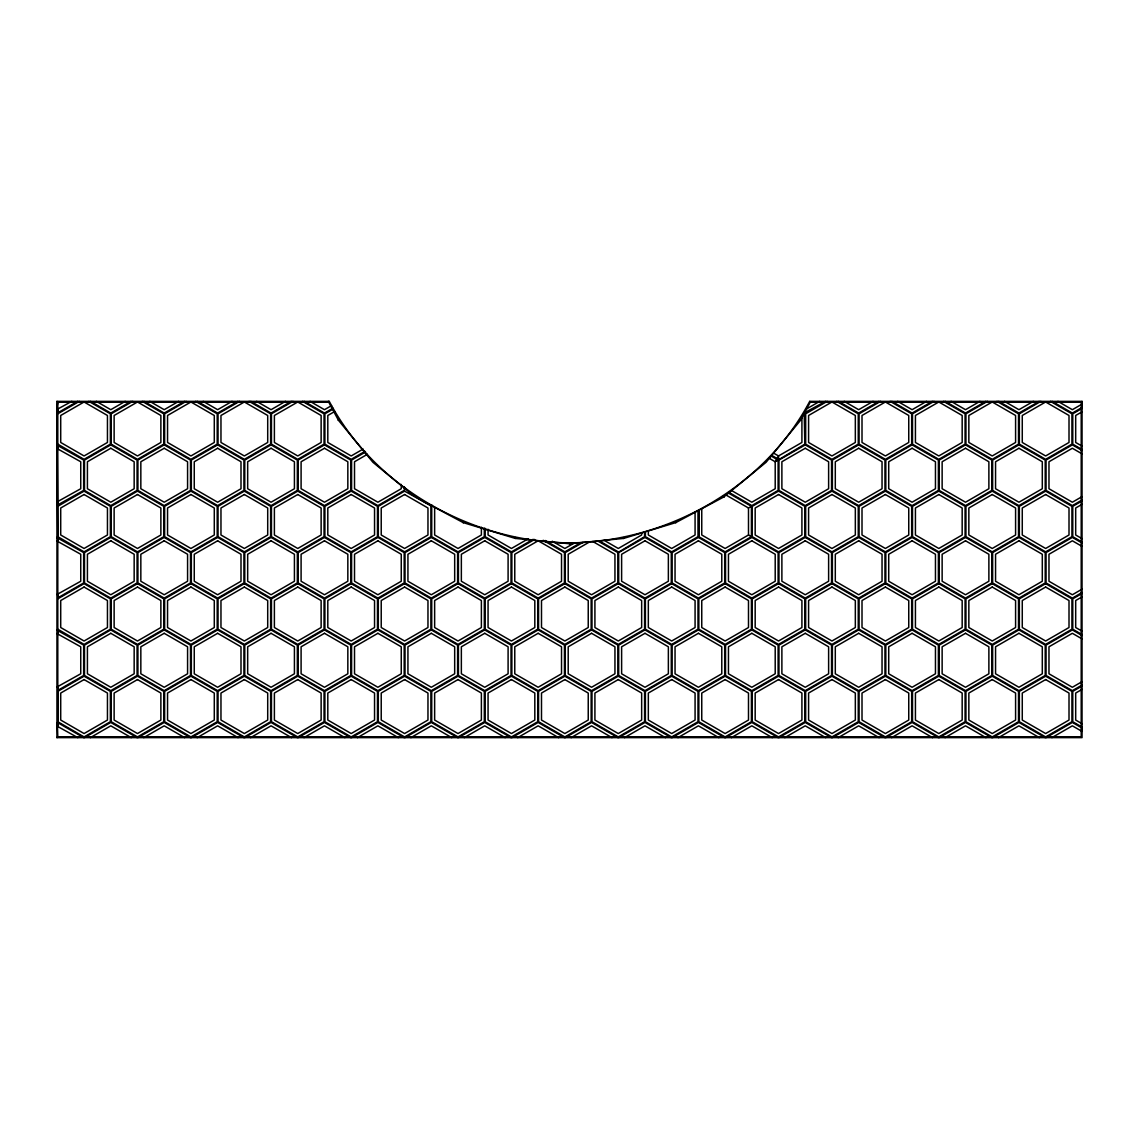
<?xml version="1.0" encoding="UTF-8"?>
<svg xmlns="http://www.w3.org/2000/svg" width="1139" height="1139" viewBox="0 0 1139 1139"><rect width="100%" height="100%" fill="white"/><g stroke="black" fill="none" stroke-linecap="round" stroke-linejoin="round"><path stroke-width="1.5" d="M79.317 401.369L57.79 413.799L57.79 409.456M57.79 687.031L57.79 726.07L57.79 402.209L56.95 401.369L329.271 401.369C375.215 488.204 472.087 541.979 569.5 542.904C666.899 541.979 763.771 488.204 809.715 401.369L1082.05 401.369L1082.036 407.477L1072.354 413.073L1052.08 401.369M57.79 633.441L57.79 629.212L84.072 644.389L110.369 629.212L110.369 598.843L84.072 583.666L57.79 598.843L57.79 594.501M57.79 502.085L57.79 506.314L84.072 491.137L110.369 506.314L110.369 536.683L84.072 551.86L57.79 536.683L56.95 537.651L57.79 537.651L57.79 540.911M57.79 687.13L57.79 690.405L83.66 675.47L83.66 645.115L56.95 630.166M1051.895 737.631L1072.354 725.828L1082.036 731.423L1082.05 401.369M328.317 401.369L338.454 420.291L372.923 462.292L412.816 495.052L423.281 501.288L463.217 522.616L515.198 538.391L515.44 537.58L515.355 538.42L569.571 543.744L623.631 538.42L675.769 522.616L723.835 496.946L766.077 462.292L800.532 420.291L810.213 402.209L809.715 401.369M528.069 539.672L528.154 538.832L511.439 548.485L488.062 534.988L488.062 529.279L487.819 530.091M533.066 540.171L533.152 539.331L511.439 551.86L485.143 536.683L485.143 528.396L484.901 529.194M534.49 540.299L534.575 539.473L511.852 552.586L511.852 582.94L538.149 598.117L564.446 582.94L564.446 552.586L543.189 540.313L543.118 541.153M545.125 541.352L545.211 540.512L564.859 551.86L580.833 542.634M552.173 542.05L552.258 541.21L564.859 548.485L573.8 543.331M515.198 538.391L515.44 537.58M481.142 528.055L481.384 527.257L481.384 534.988L458.02 548.485L434.642 534.988L434.642 507.368M484.061 528.952L484.317 528.14L484.317 536.683L458.02 551.86L431.724 536.683L431.724 504.848M582.855 542.435L565.271 552.586L565.271 582.94L591.568 598.117L617.865 582.94L617.865 552.586L644.574 536.683L644.574 532.084M400.729 485.129L401.255 484.474L401.255 488.731L377.892 502.228L354.514 488.731L354.514 461.751L367.441 454.276L366.786 454.817M403.647 487.52L404.188 486.88L404.601 491.137L431.724 506.314M56.95 401.369L56.95 737.631L57.79 736.791L1081.21 736.791L1081.21 402.209L810.213 402.209M338.454 420.291L339.109 419.764L338.368 420.163M362.501 449.578L363.142 449.051L351.182 455.956L327.804 442.473L327.804 415.479L334.695 411.506M364.38 451.87L365.021 451.343L351.182 459.33L324.886 444.153L324.886 413.799L333.314 408.929M364.907 452.525L365.562 451.998L351.595 460.056L351.595 490.411L377.892 505.602L404.188 490.411M71.8 401.369L56.95 409.456M57.79 412.831L77.651 401.369M125.219 401.369L110.782 409.698L96.359 401.369M131.07 401.369L110.782 413.073L90.508 401.369M56.95 445.121L83.66 460.056L83.66 490.411L56.95 505.36M132.736 401.369L111.209 413.799L111.209 444.153L137.492 459.33L163.788 444.153L163.788 413.799L142.261 401.369M56.95 448.495L80.741 461.751L80.741 488.731L56.95 501.986M178.638 401.369L164.201 409.698L149.779 401.369M184.49 401.369L164.201 413.073L143.927 401.369M186.155 401.369L164.628 413.799L164.628 444.153L190.925 459.33L217.207 444.153L217.207 413.799L195.68 401.369M232.057 401.369L217.634 409.698L203.198 401.369M237.909 401.369L217.634 413.073L197.346 401.369M239.574 401.369L218.047 413.799L218.047 444.153L244.344 459.33L270.626 444.153L270.626 413.799L249.099 401.369M285.476 401.369L271.054 409.698L256.617 401.369M291.328 401.369L271.054 413.073L250.765 401.369M56.95 537.651L83.66 552.586L83.66 582.94L57.79 597.875M292.994 401.369L271.466 413.799L271.466 444.153L297.763 459.33L324.046 444.153L324.046 413.799L302.518 401.369M56.95 541.011L80.741 554.266L80.741 581.26L56.95 594.515M56.95 633.54L80.741 646.795L80.741 673.79L56.95 687.031M57.79 691.373L84.072 676.196L110.369 691.373L110.369 721.727L84.072 736.919L57.79 721.727M404.601 491.137L378.305 506.314L378.305 536.683L404.601 551.86L430.898 536.683L430.898 506.314M56.95 726.07L77.822 737.631M84.5 737.631L110.782 722.453L137.079 737.631M90.337 737.631L110.782 725.828L131.241 737.631M137.919 737.631L164.201 722.453L190.498 737.631M143.756 737.631L164.201 725.828L184.66 737.631M191.338 737.631L217.634 722.453L243.917 737.631M197.175 737.631L217.634 725.828L238.079 737.631M806.64 408.887L819.681 401.369M825.533 401.369L804.604 412.702M244.757 737.631L271.054 722.453L297.336 737.631M827.199 401.369L805.672 413.799L805.672 444.153L831.954 459.33L858.251 444.153L858.251 413.799L836.724 401.369M250.594 737.631L271.054 725.828L291.499 737.631M589.902 541.737L568.204 554.266L568.204 581.26L591.568 594.757L614.946 581.26L614.946 554.266L592.75 541.466M873.1 401.369L858.664 409.698L844.241 401.369M878.952 401.369L858.664 413.073L838.389 401.369M298.176 737.631L324.473 722.453L350.755 737.631M880.618 401.369L859.091 413.799L859.091 444.153L885.387 459.33L911.67 444.153L911.67 413.799L890.143 401.369M304.013 737.631L324.473 725.828L344.918 737.631M926.52 401.369L912.097 409.698L897.66 401.369M932.371 401.369L912.097 413.073L891.809 401.369M701.752 508.749L701.752 534.988L725.116 548.485L748.494 534.988L748.494 508.008L751.413 506.314L728.533 493.116M351.595 737.631L377.892 722.453L404.188 737.631M934.037 401.369L912.51 413.799L912.51 444.153L938.807 459.33L965.089 444.153L965.089 413.799L943.562 401.369M357.432 737.631L377.892 725.828L398.337 737.631M979.939 401.369L965.516 409.698L951.079 401.369M751.413 506.314L751.413 536.683L725.116 551.86L698.833 536.683L698.805 510.329M985.79 401.369L965.516 413.073L945.228 401.369M405.014 737.631L431.311 722.453L457.607 737.631M987.456 401.369L965.929 413.799L965.929 444.153L992.226 459.33L1018.508 444.153L1018.508 413.799L996.981 401.369M410.866 737.631L431.311 725.828L451.756 737.631M1033.372 401.369L1018.935 409.698L1004.498 401.369M1039.209 401.369L1018.935 413.073L998.647 401.369M458.433 737.631L484.73 722.453L511.027 737.631M1040.875 401.369L1019.348 413.799L1019.348 444.153L1045.645 459.33L1071.927 444.153L1071.927 413.799L1050.4 401.369M464.285 737.631L484.73 725.828L505.175 737.631M1082.036 404.103L1072.354 409.698L1057.917 401.369M511.852 737.631L538.149 722.453L564.446 737.631M1082.036 408.445L1072.767 413.799L1072.767 444.153L1082.036 449.506M517.704 737.631L538.149 725.828L558.594 737.631M1082.036 411.82L1075.686 415.479L1075.686 442.473L1082.036 446.132M565.271 737.631L591.568 722.453L617.865 737.631M571.123 737.631L591.568 725.828L612.013 737.631M618.691 737.631L644.987 722.453L671.284 737.631M624.542 737.631L644.987 725.828L665.447 737.631M1082.036 496.632L1072.354 502.228L1048.976 488.731L1048.976 461.751L1072.354 448.253L1082.036 453.849M1082.036 500.007L1072.354 505.602L1046.058 490.411L1046.058 460.056L1072.354 444.879L1082.036 450.474M672.124 737.631L698.406 722.453L724.703 737.631M1082.036 500.961L1072.767 506.314L1072.767 536.683L1082.036 542.036M677.961 737.631L698.406 725.828L718.866 737.631M1082.036 504.335L1075.686 508.008L1075.686 534.988L1082.036 538.662M725.543 737.631L751.825 722.453L778.122 737.631M731.38 737.631L751.825 725.828L772.285 737.631M778.962 737.631L805.245 722.453L831.541 737.631M784.799 737.631L805.245 725.828L825.704 737.631M1082.036 589.162L1072.354 594.757L1048.976 581.26L1048.976 554.266L1072.354 540.783L1082.036 546.378M1082.036 592.522L1072.354 598.117L1046.058 582.94L1046.058 552.586L1072.354 537.409L1082.036 543.004M832.381 737.631L858.664 722.453L884.96 737.631M1082.036 593.49L1072.767 598.843L1072.767 629.212L1082.036 634.565M838.219 737.631L858.664 725.828L879.123 737.631M1082.036 596.864L1075.686 600.538L1075.686 627.518L1082.036 631.191M885.8 737.631L912.097 722.453L938.379 737.631M891.638 737.631L912.097 725.828L932.542 737.631M939.219 737.631L965.516 722.453L991.798 737.631M945.057 737.631L965.516 725.828L985.961 737.631M1082.036 681.677L1072.354 687.273L1048.976 673.79L1048.976 646.795L1072.354 633.298L1082.036 638.894M1082.036 685.052L1072.354 690.647L1046.058 675.47L1046.058 645.115L1072.354 629.924L1082.036 635.519M992.639 737.631L1018.935 722.453L1045.218 737.631M1082.036 686.02L1072.767 691.373L1072.767 721.727L1082.036 727.081M998.476 737.631L1018.935 725.828L1039.38 737.631M1082.036 689.394L1075.686 693.053L1075.686 720.047L1082.036 723.721M1046.058 737.631L1072.354 722.453L1082.036 728.049L1082.05 737.631L56.95 737.631M328.53 401.754L329.271 401.369M331.549 405.612L324.473 409.698L310.036 401.369M332.93 408.189L324.473 413.073L304.184 401.369M328.772 402.209L57.79 402.209L56.95 407.534L57.79 537.651M800.617 420.163L799.877 419.764L800.532 420.291M804.219 413.443L804.832 444.153L775.203 461.751L775.203 488.731L751.825 502.228L731.637 490.567M773.609 453.108L778.535 455.956L801.913 442.473L801.913 417.742M771.729 455.401L778.535 459.33L778.535 455.956L775.203 461.751L769.309 458.348M771.188 456.056L778.122 460.056L778.122 490.411L751.825 505.602L729.231 492.546M726.127 495.095L748.494 508.008M748.494 534.988L751.413 536.683M604.168 540.342L618.278 548.485L641.656 534.988L641.656 532.967M599.171 540.826L618.278 551.86M597.747 540.968L617.865 552.586M88.842 401.369L110.369 413.799L110.369 444.153L84.072 459.33L57.79 444.153L57.79 448.396M83.66 737.631L57.363 722.453L57.79 736.791M723.963 496.86L723.436 496.205L723.835 496.946M675.925 522.559L675.527 521.819L675.769 522.616M623.802 538.391L623.546 537.58L623.631 538.42M698.833 510.315L698.833 536.683M697.993 510.756L697.993 536.683L671.697 551.86L645.4 536.683L645.4 531.828M695.075 512.322L695.075 534.988L671.697 548.485L648.333 534.988L648.333 530.945M405.014 487.563L405.014 488.645M569.5 542.904L569.415 543.744L569.5 542.904M463.459 521.819L463.217 522.63L463.459 521.819M84.072 401.982L60.709 415.479L60.709 442.473L84.072 455.956L107.45 442.473L107.45 415.479L84.072 401.982M137.492 401.982L114.128 415.479L114.128 442.473L137.492 455.956L160.87 442.473L160.87 415.479L137.492 401.982M110.782 444.879L84.5 460.056L84.5 490.411L110.782 505.602L137.079 490.411L137.079 460.056L110.782 444.879M110.782 448.253L87.418 461.751L87.418 488.731L110.782 502.228L134.16 488.731L134.16 461.751L110.782 448.253M190.925 401.982L167.547 415.479L167.547 442.473L190.925 455.956L214.289 442.473L214.289 415.479L190.925 401.982M164.201 444.879L137.919 460.056L137.919 490.411L164.201 505.602L190.498 490.411L190.498 460.056L164.201 444.879M84.072 494.511L60.709 508.008L60.709 534.988L84.072 548.485L107.45 534.988L107.45 508.008L84.072 494.511M164.201 448.253L140.837 461.751L140.837 488.731L164.201 502.228L187.579 488.731L187.579 461.751L164.201 448.253M244.344 401.982L220.966 415.479L220.966 442.473L244.344 455.956L267.708 442.473L267.708 415.479L244.344 401.982M137.492 491.137L111.209 506.314L111.209 536.683L137.492 551.86L163.788 536.683L163.788 506.314L137.492 491.137M217.634 444.879L191.338 460.056L191.338 490.411L217.634 505.602L243.917 490.411L243.917 460.056L217.634 444.879M137.492 494.511L114.128 508.008L114.128 534.988L137.492 548.485L160.87 534.988L160.87 508.008L137.492 494.511M217.634 448.253L194.256 461.751L194.256 488.731L217.634 502.228L240.998 488.731L240.998 461.751L217.634 448.253M297.763 401.982L274.385 415.479L274.385 442.473L297.763 455.956L321.127 442.473L321.127 415.479L297.763 401.982M110.782 537.409L84.5 552.586L84.5 582.94L110.782 598.117L137.079 582.94L137.079 552.586L110.782 537.409M190.925 491.137L164.628 506.314L164.628 536.683L190.925 551.86L217.207 536.683L217.207 506.314L190.925 491.137M271.054 444.879L244.757 460.056L244.757 490.411L271.054 505.602L297.336 490.411L297.336 460.056L271.054 444.879M110.782 540.783L87.418 554.266L87.418 581.26L110.782 594.757L134.16 581.26L134.16 554.266L110.782 540.783M190.925 494.511L167.547 508.008L167.547 534.988L190.925 548.485L214.289 534.988L214.289 508.008L190.925 494.511M271.054 448.253L247.676 461.751L247.676 488.731L271.054 502.228L294.417 488.731L294.417 461.751L271.054 448.253M164.201 537.409L137.919 552.586L137.919 582.94L164.201 598.117L190.498 582.94L190.498 552.586L164.201 537.409M244.344 491.137L218.047 506.314L218.047 536.683L244.344 551.86L270.626 536.683L270.626 506.314L244.344 491.137M324.473 444.879L298.176 460.056L298.176 490.411L324.473 505.602L350.755 490.411L350.755 460.056L324.473 444.879M84.072 587.041L60.709 600.538L60.709 627.518L84.072 641.015L107.45 627.518L107.45 600.538L84.072 587.041M164.201 540.783L140.837 554.266L140.837 581.26L164.201 594.757L187.579 581.26L187.579 554.266L164.201 540.783M244.344 494.511L220.966 508.008L220.966 534.988L244.344 548.485L267.708 534.988L267.708 508.008L244.344 494.511M324.473 448.253L301.095 461.751L301.095 488.731L324.473 502.228L347.836 488.731L347.836 461.751L324.473 448.253M137.492 583.666L111.209 598.843L111.209 629.212L137.492 644.389L163.788 629.212L163.788 598.843L137.492 583.666M217.634 537.409L191.338 552.586L191.338 582.94L217.634 598.117L243.917 582.94L243.917 552.586L217.634 537.409M297.763 491.137L271.466 506.314L271.466 536.683L297.763 551.86L324.046 536.683L324.046 506.314L297.763 491.137M137.492 587.041L114.128 600.538L114.128 627.518L137.492 641.015L160.87 627.518L160.87 600.538L137.492 587.041M217.634 540.783L194.256 554.266L194.256 581.26L217.634 594.757L240.998 581.26L240.998 554.266L217.634 540.783M297.763 494.511L274.385 508.008L274.385 534.988L297.763 548.485L321.127 534.988L321.127 508.008L297.763 494.511M110.782 629.924L84.5 645.115L84.5 675.47L110.782 690.647L137.079 675.47L137.079 645.115L110.782 629.924M190.925 583.666L164.628 598.843L164.628 629.212L190.925 644.389L217.207 629.212L217.207 598.843L190.925 583.666M271.054 537.409L244.757 552.586L244.757 582.94L271.054 598.117L297.336 582.94L297.336 552.586L271.054 537.409M351.182 491.137L324.886 506.314L324.886 536.683L351.182 551.86L377.465 536.683L377.465 506.314L351.182 491.137M110.782 633.298L87.418 646.795L87.418 673.79L110.782 687.273L134.16 673.79L134.16 646.795L110.782 633.298M190.925 587.041L167.547 600.538L167.547 627.518L190.925 641.015L214.289 627.518L214.289 600.538L190.925 587.041M271.054 540.783L247.676 554.266L247.676 581.26L271.054 594.757L294.417 581.26L294.417 554.266L271.054 540.783M351.182 494.511L327.804 508.008L327.804 534.988L351.182 548.485L374.546 534.988L374.546 508.008L351.182 494.511M164.201 629.924L137.919 645.115L137.919 675.47L164.201 690.647L190.498 675.47L190.498 645.115L164.201 629.924M244.344 583.666L218.047 598.843L218.047 629.212L244.344 644.389L270.626 629.212L270.626 598.843L244.344 583.666M324.473 537.409L298.176 552.586L298.176 582.94L324.473 598.117L350.755 582.94L350.755 552.586L324.473 537.409M84.072 679.57L60.709 693.053L60.709 720.047L84.072 733.544L107.45 720.047L107.45 693.053L84.072 679.57M164.201 633.298L140.837 646.795L140.837 673.79L164.201 687.273L187.579 673.79L187.579 646.795L164.201 633.298M244.344 587.041L220.966 600.538L220.966 627.518L244.344 641.015L267.708 627.518L267.708 600.538L244.344 587.041M324.473 540.783L301.095 554.266L301.095 581.26L324.473 594.757L347.836 581.26L347.836 554.266L324.473 540.783M404.601 494.511L381.223 508.008L381.223 534.988L404.601 548.485L427.965 534.988L427.965 508.008L404.601 494.511M137.492 676.196L111.209 691.373L111.209 721.727L137.492 736.919L163.788 721.727L163.788 691.373L137.492 676.196M217.634 629.924L191.338 645.115L191.338 675.47L217.634 690.647L243.917 675.47L243.917 645.115L217.634 629.924M297.763 583.666L271.466 598.843L271.466 629.212L297.763 644.389L324.046 629.212L324.046 598.843L297.763 583.666M377.892 537.409L351.595 552.586L351.595 582.94L377.892 598.117L404.188 582.94L404.188 552.586L377.892 537.409M137.492 679.57L114.128 693.053L114.128 720.047L137.492 733.544L160.87 720.047L160.87 693.053L137.492 679.57M217.634 633.298L194.256 646.795L194.256 673.79L217.634 687.273L240.998 673.79L240.998 646.795L217.634 633.298M297.763 587.041L274.385 600.538L274.385 627.518L297.763 641.015L321.127 627.518L321.127 600.538L297.763 587.041M377.892 540.783L354.514 554.266L354.514 581.26L377.892 594.757L401.255 581.26L401.255 554.266L377.892 540.783M190.925 676.196L164.628 691.373L164.628 721.727L190.925 736.919L217.207 721.727L217.207 691.373L190.925 676.196M271.054 629.924L244.757 645.115L244.757 675.47L271.054 690.647L297.336 675.47L297.336 645.115L271.054 629.924M351.182 583.666L324.886 598.843L324.886 629.212L351.182 644.389L377.465 629.212L377.465 598.843L351.182 583.666M431.311 537.409L405.014 552.586L405.014 582.94L431.311 598.117L457.607 582.94L457.607 552.586L431.311 537.409M190.925 679.57L167.547 693.053L167.547 720.047L190.925 733.544L214.289 720.047L214.289 693.053L190.925 679.57M271.054 633.298L247.676 646.795L247.676 673.79L271.054 687.273L294.417 673.79L294.417 646.795L271.054 633.298M351.182 587.041L327.804 600.538L327.804 627.518L351.182 641.015L374.546 627.518L374.546 600.538L351.182 587.041M431.311 540.783L407.933 554.266L407.933 581.26L431.311 594.757L454.675 581.26L454.675 554.266L431.311 540.783M244.344 676.196L218.047 691.373L218.047 721.727L244.344 736.919L270.626 721.727L270.626 691.373L244.344 676.196M324.473 629.924L298.176 645.115L298.176 675.47L324.473 690.647L350.755 675.47L350.755 645.115L324.473 629.924M404.601 583.666L378.305 598.843L378.305 629.212L404.601 644.389L430.898 629.212L430.898 598.843L404.601 583.666M484.73 537.409L458.433 552.586L458.433 582.94L484.73 598.117L511.027 582.94L511.027 552.586L484.73 537.409M244.344 679.57L220.966 693.053L220.966 720.047L244.344 733.544L267.708 720.047L267.708 693.053L244.344 679.57M324.473 633.298L301.095 646.795L301.095 673.79L324.473 687.273L347.836 673.79L347.836 646.795L324.473 633.298M404.601 587.041L381.223 600.538L381.223 627.518L404.601 641.015L427.965 627.518L427.965 600.538L404.601 587.041M484.73 540.783L461.352 554.266L461.352 581.26L484.73 594.757L508.094 581.26L508.094 554.266L484.73 540.783M297.763 676.196L271.466 691.373L271.466 721.727L297.763 736.919L324.046 721.727L324.046 691.373L297.763 676.196M377.892 629.924L351.595 645.115L351.595 675.47L377.892 690.647L404.188 675.47L404.188 645.115L377.892 629.924M458.02 583.666L431.724 598.843L431.724 629.212L458.02 644.389L484.317 629.212L484.317 598.843L458.02 583.666M297.763 679.57L274.385 693.053L274.385 720.047L297.763 733.544L321.127 720.047L321.127 693.053L297.763 679.57M377.892 633.298L354.514 646.795L354.514 673.79L377.892 687.273L401.255 673.79L401.255 646.795L377.892 633.298M458.02 587.041L434.642 600.538L434.642 627.518L458.02 641.015L481.384 627.518L481.384 600.538L458.02 587.041M538.149 540.783L514.771 554.266L514.771 581.26L538.149 594.757L561.527 581.26L561.527 554.266L538.149 540.783M351.182 676.196L324.886 691.373L324.886 721.727L351.182 736.919L377.465 721.727L377.465 691.373L351.182 676.196M431.311 629.924L405.014 645.115L405.014 675.47L431.311 690.647L457.607 675.47L457.607 645.115L431.311 629.924M511.439 583.666L485.143 598.843L485.143 629.212L511.439 644.389L537.736 629.212L537.736 598.843L511.439 583.666M351.182 679.57L327.804 693.053L327.804 720.047L351.182 733.544L374.546 720.047L374.546 693.053L351.182 679.57M431.311 633.298L407.933 646.795L407.933 673.79L431.311 687.273L454.675 673.79L454.675 646.795L431.311 633.298M511.439 587.041L488.062 600.538L488.062 627.518L511.439 641.015L534.817 627.518L534.817 600.538L511.439 587.041M831.954 401.982L808.59 415.479L808.59 442.473L831.954 455.956L855.332 442.473L855.332 415.479L831.954 401.982M404.601 676.196L378.305 691.373L378.305 721.727L404.601 736.919L430.898 721.727L430.898 691.373L404.601 676.196M484.73 629.924L458.433 645.115L458.433 675.47L484.73 690.647L511.027 675.47L511.027 645.115L484.73 629.924M564.859 583.666L538.562 598.843L538.562 629.212L564.859 644.389L591.155 629.212L591.155 598.843L564.859 583.666M644.987 537.409L618.691 552.586L618.691 582.94L644.987 598.117L671.284 582.94L671.284 552.586L644.987 537.409M805.245 444.879L778.962 460.056L778.962 490.411L805.245 505.602L831.541 490.411L831.541 460.056L805.245 444.879M404.601 679.57L381.223 693.053L381.223 720.047L404.601 733.544L427.965 720.047L427.965 693.053L404.601 679.57M484.73 633.298L461.352 646.795L461.352 673.79L484.73 687.273L508.094 673.79L508.094 646.795L484.73 633.298M564.859 587.041L541.495 600.538L541.495 627.518L564.859 641.015L588.237 627.518L588.237 600.538L564.859 587.041M644.987 540.783L621.623 554.266L621.623 581.26L644.987 594.757L668.365 581.26L668.365 554.266L644.987 540.783M805.245 448.253L781.881 461.751L781.881 488.731L805.245 502.228L828.623 488.731L828.623 461.751L805.245 448.253M885.387 401.982L862.009 415.479L862.009 442.473L885.387 455.956L908.751 442.473L908.751 415.479L885.387 401.982M458.02 676.196L431.724 691.373L431.724 721.727L458.02 736.919L484.317 721.727L484.317 691.373L458.02 676.196M538.149 629.924L511.852 645.115L511.852 675.47L538.149 690.647L564.446 675.47L564.446 645.115L538.149 629.924M618.278 583.666L591.981 598.843L591.981 629.212L618.278 644.389L644.574 629.212L644.574 598.843L618.278 583.666M698.406 537.409L672.124 552.586L672.124 582.94L698.406 598.117L724.703 582.94L724.703 552.586L698.406 537.409M778.535 491.137L752.253 506.314L752.253 536.683L778.535 551.86L804.832 536.683L804.832 506.314L778.535 491.137M858.664 444.879L832.381 460.056L832.381 490.411L858.664 505.602L884.96 490.411L884.96 460.056L858.664 444.879M458.02 679.57L434.642 693.053L434.642 720.047L458.02 733.544L481.384 720.047L481.384 693.053L458.02 679.57M538.149 633.298L514.771 646.795L514.771 673.79L538.149 687.273L561.527 673.79L561.527 646.795L538.149 633.298M618.278 587.041L594.914 600.538L594.914 627.518L618.278 641.015L641.656 627.518L641.656 600.538L618.278 587.041M698.406 540.783L675.043 554.266L675.043 581.26L698.406 594.757L721.784 581.26L721.784 554.266L698.406 540.783M778.535 494.511L755.171 508.008L755.171 534.988L778.535 548.485L801.913 534.988L801.913 508.008L778.535 494.511M858.664 448.253L835.3 461.751L835.3 488.731L858.664 502.228L882.042 488.731L882.042 461.751L858.664 448.253M938.807 401.982L915.429 415.479L915.429 442.473L938.807 455.956L962.17 442.473L962.17 415.479L938.807 401.982M511.439 676.196L485.143 691.373L485.143 721.727L511.439 736.919L537.736 721.727L537.736 691.373L511.439 676.196M591.568 629.924L565.271 645.115L565.271 675.47L591.568 690.647L617.865 675.47L617.865 645.115L591.568 629.924M671.697 583.666L645.4 598.843L645.4 629.212L671.697 644.389L697.993 629.212L697.993 598.843L671.697 583.666M751.825 537.409L725.543 552.586L725.543 582.94L751.825 598.117L778.122 582.94L778.122 552.586L751.825 537.409M831.954 491.137L805.672 506.314L805.672 536.683L831.954 551.86L858.251 536.683L858.251 506.314L831.954 491.137M912.097 444.879L885.8 460.056L885.8 490.411L912.097 505.602L938.379 490.411L938.379 460.056L912.097 444.879M511.439 679.57L488.062 693.053L488.062 720.047L511.439 733.544L534.817 720.047L534.817 693.053L511.439 679.57M591.568 633.298L568.204 646.795L568.204 673.79L591.568 687.273L614.946 673.79L614.946 646.795L591.568 633.298M671.697 587.041L648.333 600.538L648.333 627.518L671.697 641.015L695.075 627.518L695.075 600.538L671.697 587.041M751.825 540.783L728.462 554.266L728.462 581.26L751.825 594.757L775.203 581.26L775.203 554.266L751.825 540.783M831.954 494.511L808.59 508.008L808.59 534.988L831.954 548.485L855.332 534.988L855.332 508.008L831.954 494.511M912.097 448.253L888.719 461.751L888.719 488.731L912.097 502.228L935.461 488.731L935.461 461.751L912.097 448.253M992.226 401.982L968.848 415.479L968.848 442.473L992.226 455.956L1015.589 442.473L1015.589 415.479L992.226 401.982M564.859 676.196L538.562 691.373L538.562 721.727L564.859 736.919L591.155 721.727L591.155 691.373L564.859 676.196M644.987 629.924L618.691 645.115L618.691 675.47L644.987 690.647L671.284 675.47L671.284 645.115L644.987 629.924M725.116 583.666L698.833 598.843L698.833 629.212L725.116 644.389L751.413 629.212L751.413 598.843L725.116 583.666M805.245 537.409L778.962 552.586L778.962 582.94L805.245 598.117L831.541 582.94L831.541 552.586L805.245 537.409M885.387 491.137L859.091 506.314L859.091 536.683L885.387 551.86L911.67 536.683L911.67 506.314L885.387 491.137M965.516 444.879L939.219 460.056L939.219 490.411L965.516 505.602L991.798 490.411L991.798 460.056L965.516 444.879M564.859 679.57L541.495 693.053L541.495 720.047L564.859 733.544L588.237 720.047L588.237 693.053L564.859 679.57M644.987 633.298L621.623 646.795L621.623 673.79L644.987 687.273L668.365 673.79L668.365 646.795L644.987 633.298M725.116 587.041L701.752 600.538L701.752 627.518L725.116 641.015L748.494 627.518L748.494 600.538L725.116 587.041M805.245 540.783L781.881 554.266L781.881 581.26L805.245 594.757L828.623 581.26L828.623 554.266L805.245 540.783M885.387 494.511L862.009 508.008L862.009 534.988L885.387 548.485L908.751 534.988L908.751 508.008L885.387 494.511M965.516 448.253L942.138 461.751L942.138 488.731L965.516 502.228L988.88 488.731L988.88 461.751L965.516 448.253M1045.645 401.982L1022.267 415.479L1022.267 442.473L1045.645 455.956L1069.008 442.473L1069.008 415.479L1045.645 401.982M618.278 676.196L591.981 691.373L591.981 721.727L618.278 736.919L644.574 721.727L644.574 691.373L618.278 676.196M698.406 629.924L672.124 645.115L672.124 675.47L698.406 690.647L724.703 675.47L724.703 645.115L698.406 629.924M778.535 583.666L752.253 598.843L752.253 629.212L778.535 644.389L804.832 629.212L804.832 598.843L778.535 583.666M858.664 537.409L832.381 552.586L832.381 582.94L858.664 598.117L884.96 582.94L884.96 552.586L858.664 537.409M938.807 491.137L912.51 506.314L912.51 536.683L938.807 551.86L965.089 536.683L965.089 506.314L938.807 491.137M1018.935 444.879L992.639 460.056L992.639 490.411L1018.935 505.602L1045.218 490.411L1045.218 460.056L1018.935 444.879M618.278 679.57L594.914 693.053L594.914 720.047L618.278 733.544L641.656 720.047L641.656 693.053L618.278 679.57M698.406 633.298L675.043 646.795L675.043 673.79L698.406 687.273L721.784 673.79L721.784 646.795L698.406 633.298M778.535 587.041L755.171 600.538L755.171 627.518L778.535 641.015L801.913 627.518L801.913 600.538L778.535 587.041M858.664 540.783L835.3 554.266L835.3 581.26L858.664 594.757L882.042 581.26L882.042 554.266L858.664 540.783M938.807 494.511L915.429 508.008L915.429 534.988L938.807 548.485L962.17 534.988L962.17 508.008L938.807 494.511M1018.935 448.253L995.557 461.751L995.557 488.731L1018.935 502.228L1042.299 488.731L1042.299 461.751L1018.935 448.253M671.697 676.196L645.4 691.373L645.4 721.727L671.697 736.919L697.993 721.727L697.993 691.373L671.697 676.196M751.825 629.924L725.543 645.115L725.543 675.47L751.825 690.647L778.122 675.47L778.122 645.115L751.825 629.924M831.954 583.666L805.672 598.843L805.672 629.212L831.954 644.389L858.251 629.212L858.251 598.843L831.954 583.666M912.097 537.409L885.8 552.586L885.8 582.94L912.097 598.117L938.379 582.94L938.379 552.586L912.097 537.409M992.226 491.137L965.929 506.314L965.929 536.683L992.226 551.86L1018.508 536.683L1018.508 506.314L992.226 491.137M671.697 679.57L648.333 693.053L648.333 720.047L671.697 733.544L695.075 720.047L695.075 693.053L671.697 679.57M751.825 633.298L728.462 646.795L728.462 673.79L751.825 687.273L775.203 673.79L775.203 646.795L751.825 633.298M831.954 587.041L808.59 600.538L808.59 627.518L831.954 641.015L855.332 627.518L855.332 600.538L831.954 587.041M912.097 540.783L888.719 554.266L888.719 581.26L912.097 594.757L935.461 581.26L935.461 554.266L912.097 540.783M992.226 494.511L968.848 508.008L968.848 534.988L992.226 548.485L1015.589 534.988L1015.589 508.008L992.226 494.511M725.116 676.196L698.833 691.373L698.833 721.727L725.116 736.919L751.413 721.727L751.413 691.373L725.116 676.196M805.245 629.924L778.962 645.115L778.962 675.47L805.245 690.647L831.541 675.47L831.541 645.115L805.245 629.924M885.387 583.666L859.091 598.843L859.091 629.212L885.387 644.389L911.67 629.212L911.67 598.843L885.387 583.666M965.516 537.409L939.219 552.586L939.219 582.94L965.516 598.117L991.798 582.94L991.798 552.586L965.516 537.409M1045.645 491.137L1019.348 506.314L1019.348 536.683L1045.645 551.86L1071.927 536.683L1071.927 506.314L1045.645 491.137M725.116 679.57L701.752 693.053L701.752 720.047L725.116 733.544L748.494 720.047L748.494 693.053L725.116 679.57M805.245 633.298L781.881 646.795L781.881 673.79L805.245 687.273L828.623 673.79L828.623 646.795L805.245 633.298M885.387 587.041L862.009 600.538L862.009 627.518L885.387 641.015L908.751 627.518L908.751 600.538L885.387 587.041M965.516 540.783L942.138 554.266L942.138 581.26L965.516 594.757L988.88 581.26L988.88 554.266L965.516 540.783M1045.645 494.511L1022.267 508.008L1022.267 534.988L1045.645 548.485L1069.008 534.988L1069.008 508.008L1045.645 494.511M778.535 676.196L752.253 691.373L752.253 721.727L778.535 736.919L804.832 721.727L804.832 691.373L778.535 676.196M858.664 629.924L832.381 645.115L832.381 675.47L858.664 690.647L884.96 675.47L884.96 645.115L858.664 629.924M938.807 583.666L912.51 598.843L912.51 629.212L938.807 644.389L965.089 629.212L965.089 598.843L938.807 583.666M1018.935 537.409L992.639 552.586L992.639 582.94L1018.935 598.117L1045.218 582.94L1045.218 552.586L1018.935 537.409M778.535 679.57L755.171 693.053L755.171 720.047L778.535 733.544L801.913 720.047L801.913 693.053L778.535 679.57M858.664 633.298L835.3 646.795L835.3 673.79L858.664 687.273L882.042 673.79L882.042 646.795L858.664 633.298M938.807 587.041L915.429 600.538L915.429 627.518L938.807 641.015L962.17 627.518L962.17 600.538L938.807 587.041M1018.935 540.783L995.557 554.266L995.557 581.26L1018.935 594.757L1042.299 581.26L1042.299 554.266L1018.935 540.783M831.954 676.196L805.672 691.373L805.672 721.727L831.954 736.919L858.251 721.727L858.251 691.373L831.954 676.196M912.097 629.924L885.8 645.115L885.8 675.47L912.097 690.647L938.379 675.47L938.379 645.115L912.097 629.924M992.226 583.666L965.929 598.843L965.929 629.212L992.226 644.389L1018.508 629.212L1018.508 598.843L992.226 583.666M831.954 679.57L808.59 693.053L808.59 720.047L831.954 733.544L855.332 720.047L855.332 693.053L831.954 679.57M912.097 633.298L888.719 646.795L888.719 673.79L912.097 687.273L935.461 673.79L935.461 646.795L912.097 633.298M992.226 587.041L968.848 600.538L968.848 627.518L992.226 641.015L1015.589 627.518L1015.589 600.538L992.226 587.041M885.387 676.196L859.091 691.373L859.091 721.727L885.387 736.919L911.67 721.727L911.67 691.373L885.387 676.196M965.516 629.924L939.219 645.115L939.219 675.47L965.516 690.647L991.798 675.47L991.798 645.115L965.516 629.924M1045.645 583.666L1019.348 598.843L1019.348 629.212L1045.645 644.389L1071.927 629.212L1071.927 598.843L1045.645 583.666M885.387 679.57L862.009 693.053L862.009 720.047L885.387 733.544L908.751 720.047L908.751 693.053L885.387 679.57M965.516 633.298L942.138 646.795L942.138 673.79L965.516 687.273L988.88 673.79L988.88 646.795L965.516 633.298M1045.645 587.041L1022.267 600.538L1022.267 627.518L1045.645 641.015L1069.008 627.518L1069.008 600.538L1045.645 587.041M938.807 676.196L912.51 691.373L912.51 721.727L938.807 736.919L965.089 721.727L965.089 691.373L938.807 676.196M1018.935 629.924L992.639 645.115L992.639 675.47L1018.935 690.647L1045.218 675.47L1045.218 645.115L1018.935 629.924M938.807 679.57L915.429 693.053L915.429 720.047L938.807 733.544L962.17 720.047L962.17 693.053L938.807 679.57M1018.935 633.298L995.557 646.795L995.557 673.79L1018.935 687.273L1042.299 673.79L1042.299 646.795L1018.935 633.298M992.226 676.196L965.929 691.373L965.929 721.727L992.226 736.919L1018.508 721.727L1018.508 691.373L992.226 676.196M992.226 679.57L968.848 693.053L968.848 720.047L992.226 733.544L1015.589 720.047L1015.589 693.053L992.226 679.57M1045.645 676.196L1019.348 691.373L1019.348 721.727L1045.645 736.919L1071.927 721.727L1071.927 691.373L1045.645 676.196M1045.645 679.57L1022.267 693.053L1022.267 720.047L1045.645 733.544L1069.008 720.047L1069.008 693.053L1045.645 679.57"/></g></svg>
